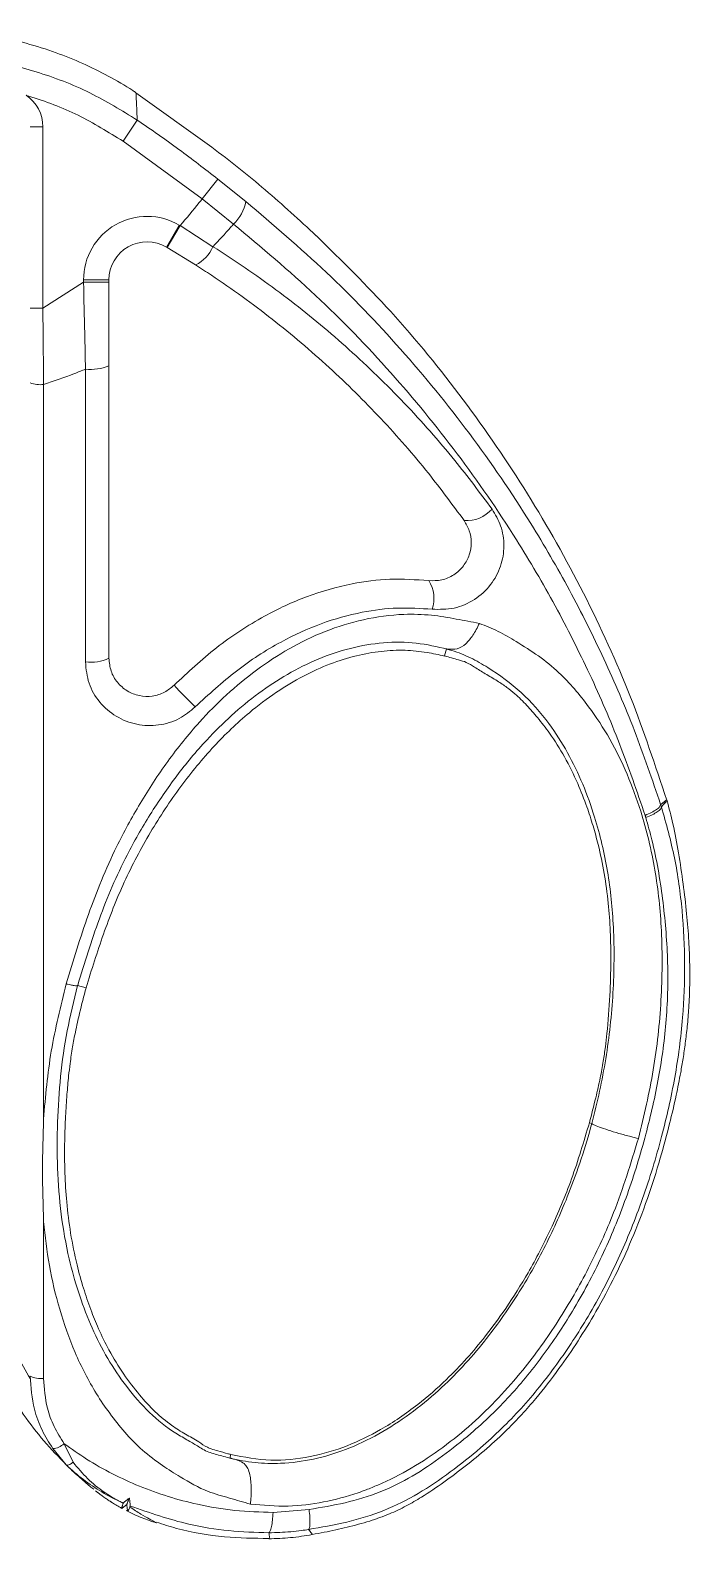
# Model space of a CAD drawing. Header units: millimetres. Extents: x 3069 to 3669, y 1489 to 1908.
# Drawn here: x 3642.9 to 3668.9, y 1704.4 to 1763.7 of the extents above; entities that cross this region are included whole.
import ezdxf

# ---------------------------------------------------------------- set-up
doc = ezdxf.new("R2010")
doc.units = ezdxf.units.MM
doc.layers.add('Detalles-Accesorios', color=1, linetype='Continuous', lineweight=13)

# ---------------------------------------------------------------- blocks, each defined once
blk = doc.blocks.new('Chingolo Banderola')
for p, q in [((23.95, 25.553), (20.957, 27.69)), ((16.8, 26.355), (17.3, 26.355)), ((17.3, 26.355), (17.3, 19.229)), ((21.016, 26.615), (20.459, 25.79)), ((23.565, 23.516), (20.459, 25.79)), ((24.184, 24.295), (23.565, 23.516)), ((24.184, 24.295), (25.284, 23.413)), ((24.799, 22.53), (23.565, 23.516)), ((22.668, 22.487), (22.161, 21.625)), ((22.189, 21.609), (22.697, 22.47)), ((22.697, 22.47), (22.668, 22.487)), ((23.991, 21.641), (22.697, 22.47)), ((22.189, 21.609), (22.161, 21.625)), ((22.189, 21.609), (23.31, 20.922)), ((17.3, 19.229), (18.9, 20.24)), ((18.9, 20.24), (18.9, 20.333)), ((18.9, 20.333), (19.9, 20.333)), ((18.9, 20.24), (19.9, 20.24)), ((19.9, 20.333), (19.9, 20.24)), ((16.8, 19.229), (17.3, 19.229)), ((19.9, 16.962), (19.9, 5.461)), ((33.179, 5.825), (33.106, 5.551)), ((41.819, -0.121), (41.606, -0.294)), ((41.819, -0.12), (41.819, -0.12)), ((41.857, -0.134), (41.846, -0.099)), ((18.669, -7.403), (18.671, -7.399)), ((18.671, -7.399), (18.669, -7.403)), ((18.669, -7.404), (18.999, -7.492)), ((38.898, -12.824), (38.801, -12.798)), ((38.898, -12.824), (38.898, -12.824)), ((17.326, -16.681), (17.326, -22.848)), ((18.133, -25.416), (18.491, -26.146)), ((18.214, -26.244), (17.691, -25.609)), ((24.657, -25.98), (24.694, -25.842)), ((20.463, -27.751), (20.462, -27.753)), ((20.721, -27.908), (20.725, -27.9)), ((26.354, -28.119), (27.774, -28.006))]:
    blk.add_line(p, q)
at = {"flags": 128}
for points in [[(20.407, -27.96), (20.481, -27.903), (20.599, -27.811)], [(20.599, -27.811), (20.62, -27.959), (20.637, -28.081)]]:
    blk.add_lwpolyline(points, dxfattribs=at)
for centre, radius, start, end in [((15.8, 26.355), 1.5, 0, 55.53821), ((23.605, 23.76), 1.715, 314.14874, 348.32668), ((21.4, 20.333), 2.5, 59.52546, 180), ((21.4, 20.333), 1.5, 59.52546, 180), ((22.668, 22.212), 1.441, 296.45171, 336.65009), ((19.189, 18.611), 1.796, 263.12675, 293.31316), ((17.192, 17.264), 1.049, 248.05458, 277.34626), ((33.956, 12.222), 1.354, 266.58651, 318.50368), ((31.374, 7.812), 1.31, 341.00221, 32.28373), ((19.188, 6.993), 1.689, 262.69866, 294.94293), ((40.508, 21.235), 24.68, 223.00861, 225.77523), ((17.193, -22.033), 0.826, 241.56881, 279.22101), ((17.649, -24.909), 0.701, 273.46156, 313.70609)]:
    blk.add_arc(centre, radius, start, end)
for points, knots in [([(20.959, 27.694), (20.919, 27.722), (20.573, 27.964), (19.877, 28.355), (18.875, 28.857), (17.795, 29.292), (16.652, 29.652), (15.453, 29.924), (14.253, 30.089), (13.346, 30.161), (12.841, 30.148), (12.735, 30.146)], [0, 0, 0, 0, 0.01695, 0.145544, 0.274341, 0.403299, 0.546047, 0.687109, 0.826195, 0.963441, 1, 1, 1, 1]), ([(12.673, 29.165), (13.402, 29.135), (14.877, 29.072), (17.059, 28.557), (19.144, 27.766), (20.403, 26.992), (21.016, 26.615)], [0, 0, 0, 0, 0.247083, 0.499677, 0.756611, 1, 1, 1, 1]), ([(20.459, 25.79), (19.878, 26.147), (18.703, 26.869), (17.377, 27.372), (16.68, 27.582), (16.649, 27.591)], [0, 0, 0, 0, 0.483184, 0.977136, 1, 1, 1, 1]), ([(20.962, 27.697), (20.962, 27.697), (20.961, 27.72), (20.964, 27.643), (20.974, 27.451), (20.99, 27.118), (21.007, 26.783), (21.016, 26.615)], [0, 0, 0, 0, 0.00012, 0.249616, 0.499113, 0.749556, 1, 1, 1, 1]), ([(21.016, 26.615), (21.565, 26.237), (22.643, 25.494), (23.677, 24.69), (24.184, 24.295)], [0, 0, 0, 0, 0.509324, 1, 1, 1, 1]), ([(28.053, 22.073), (27.393, 22.682), (26.071, 23.901), (24.656, 25.012), (23.95, 25.553)], [0, 0, 0, 0, 0.499305, 1, 1, 1, 1]), ([(22.697, 22.47), (22.953, 22.768), (23.248, 23.112), (23.528, 23.469), (23.565, 23.516)], [0, 0, 0, 0, 0.867434, 1, 1, 1, 1]), ([(25.284, 23.413), (26.358, 22.503), (28.505, 20.682), (31.435, 17.623), (34.131, 14.328), (36.311, 11.134), (38.04, 8.156), (39.4, 5.437), (40.611, 2.627), (41.273, 0.684), (41.604, -0.288)], [0, 0, 0, 0, 0.143229, 0.286468, 0.433786, 0.581106, 0.685085, 0.789062, 0.894532, 1, 1, 1, 1]), ([(24.799, 22.53), (24.761, 22.485), (24.498, 22.183), (24.224, 21.89), (23.991, 21.641)], [0, 0, 0, 0, 0.146642, 1, 1, 1, 1]), ([(40.993, -0.715), (40.67, 0.226), (40.023, 2.108), (38.832, 4.855), (37.481, 7.536), (35.771, 10.451), (33.646, 13.535), (31.006, 16.744), (28.082, 19.779), (25.893, 21.613), (24.799, 22.53)], [0, 0, 0, 0, 0.103807, 0.207615, 0.312948, 0.418282, 0.561688, 0.705094, 0.852551, 1, 1, 1, 1]), ([(41.841, -0.112), (41.392, 1.244), (40.472, 4.021), (38.622, 8.043), (36.425, 11.959), (33.88, 15.659), (31.113, 19.066), (29.054, 21.091), (28.062, 22.067)], [0, 0, 0, 0, 0.162282, 0.3322, 0.502118, 0.672036, 0.841954, 1, 1, 1, 1]), ([(23.991, 21.641), (24.206, 21.504), (25.262, 20.83), (27.088, 19.525), (29.389, 17.613), (31.54, 15.519), (33.412, 13.415), (34.491, 11.968), (34.97, 11.325)], [0, 0, 0, 0, 0.049913, 0.245137, 0.440371, 0.640282, 0.840198, 1, 1, 1, 1]), ([(33.876, 10.871), (33.414, 11.497), (32.39, 12.886), (30.622, 14.902), (28.575, 16.93), (26.348, 18.816), (24.554, 20.118), (23.517, 20.788), (23.31, 20.922)], [0, 0, 0, 0, 0.160184, 0.355428, 0.550665, 0.750457, 0.950234, 1, 1, 1, 1]), ([(18.9, 20.24), (18.916, 19.573), (18.944, 18.432), (18.966, 17.299), (18.974, 16.828)], [0, 0, 0, 0, 0.58483, 1, 1, 1, 1]), ([(19.9, 16.962), (19.9, 17.505), (19.9, 18.595), (19.9, 19.691), (19.9, 20.24)], [0, 0, 0, 0, 0.498821, 1, 1, 1, 1]), ([(17.3, 19.229), (17.303, 18.895), (17.314, 17.89), (17.321, 16.891), (17.326, 16.223)], [0, 0, 0, 0, 0.331902, 1, 1, 1, 1]), ([(18.974, 16.828), (18.831, 16.768), (18.292, 16.539), (17.735, 16.357), (17.326, 16.223)], [0, 0, 0, 0, 0.266581, 1, 1, 1, 1]), ([(18.973, 5.317), (18.973, 5.977), (18.973, 9.276), (18.973, 13.113), (18.974, 16.292), (18.974, 16.828)], [0, 0, 0, 0, 0.17205, 0.860252, 1, 1, 1, 1]), ([(17.326, 16.223), (17.326, 14.221), (17.326, 6.691), (17.327, -2.938), (17.326, -10.549), (17.326, -12.654)], [0, 0, 0, 0, 0.207698, 0.780928, 1, 1, 1, 1]), ([(34.97, 11.325), (35.098, 11.111), (35.359, 10.671), (35.478, 9.877), (35.347, 9.063), (34.943, 8.314), (34.299, 7.73), (33.483, 7.373), (32.902, 7.382), (32.612, 7.386)], [0, 0, 0, 0, 0.131104, 0.269241, 0.406702, 0.547963, 0.695586, 0.847804, 1, 1, 1, 1]), ([(32.481, 8.512), (32.652, 8.509), (32.992, 8.503), (33.476, 8.715), (33.861, 9.065), (34.101, 9.517), (34.178, 10.008), (34.104, 10.483), (33.951, 10.743), (33.876, 10.871)], [0, 0, 0, 0, 0.155129, 0.307581, 0.452838, 0.590793, 0.726216, 0.865193, 1, 1, 1, 1]), ([(22.461, 4.4), (23.003, 4.906), (24.099, 5.93), (25.871, 7.088), (27.674, 7.93), (29.344, 8.404), (30.969, 8.615), (31.973, 8.547), (32.481, 8.512)], [0, 0, 0, 0, 0.196751, 0.397635, 0.559825, 0.726112, 0.86144, 1, 1, 1, 1]), ([(18.221, -7.343), (18.496, -6.431), (19.048, -4.598), (20.023, -2.219), (21.11, -0.224), (22.19, 1.424), (23.333, 2.85), (24.511, 4.044), (25.688, 5.019), (26.983, 5.868), (28.394, 6.554), (29.918, 7.022), (31.336, 7.214), (32.562, 7.178), (33.546, 7.01), (34.169, 6.888), (34.472, 6.829)], [0, 0, 0, 0, 0.119139, 0.239169, 0.319796, 0.401498, 0.483549, 0.545999, 0.609047, 0.672593, 0.737769, 0.803919, 0.871694, 0.91787, 0.960114, 1, 1, 1, 1]), ([(32.612, 7.386), (32.161, 7.416), (31.248, 7.477), (29.773, 7.289), (28.222, 6.854), (26.548, 6.082), (24.863, 4.996), (23.821, 4.035), (23.294, 3.549)], [0, 0, 0, 0, 0.132923, 0.269042, 0.430502, 0.596351, 0.795818, 1, 1, 1, 1]), ([(34.472, 6.829), (34.39, 6.667), (34.234, 6.357), (33.936, 6.005), (33.615, 5.795), (33.351, 5.812), (33.219, 5.82)], [0, 0, 0, 0, 0.26032, 0.499974, 0.749929, 1, 1, 1, 1]), ([(34.472, 6.829), (34.723, 6.732), (35.226, 6.536), (35.985, 6.076), (36.806, 5.573), (37.806, 4.757), (38.744, 3.645), (39.632, 2.295), (40.307, 0.911), (40.935, -0.798), (41.427, -2.853), (41.687, -5.352), (41.657, -7.987), (41.374, -10.73), (40.944, -12.523), (40.729, -13.418)], [0, 0, 0, 0, 0.035579, 0.07131, 0.117647, 0.163884, 0.242561, 0.309652, 0.377016, 0.444231, 0.547071, 0.649955, 0.76653, 0.883441, 1, 1, 1, 1]), ([(33.22, 5.82), (32.812, 5.913), (31.986, 6.101), (30.697, 6.104), (29.392, 5.886), (28.121, 5.457), (26.912, 4.85), (25.773, 4.099), (24.712, 3.23), (23.624, 2.151), (22.543, 0.85), (21.501, -0.669), (20.437, -2.529), (19.471, -4.779), (18.938, -6.523), (18.67, -7.399)], [0, 0, 0, 0, 0.060496, 0.122427, 0.184561, 0.246547, 0.308851, 0.37102, 0.433828, 0.496579, 0.580434, 0.664793, 0.7485, 0.873697, 1, 1, 1, 1]), ([(18.999, -7.492), (19.219, -6.789), (19.659, -5.383), (20.467, -3.321), (21.496, -1.378), (22.679, 0.413), (23.976, 1.995), (25.255, 3.221), (26.452, 4.124), (27.521, 4.767), (28.576, 5.25), (29.605, 5.574), (30.592, 5.748), (31.527, 5.799), (32.362, 5.708), (32.877, 5.598), (33.107, 5.549)], [0, 0, 0, 0, 0.104953, 0.209649, 0.314767, 0.417335, 0.514699, 0.605481, 0.668779, 0.727801, 0.782712, 0.83358, 0.880874, 0.925108, 0.966412, 1, 1, 1, 1]), ([(19.9, 5.461), (19.917, 5.29), (19.951, 4.948), (20.215, 4.497), (20.603, 4.155), (21.088, 3.963), (21.604, 3.947), (22.091, 4.092), (22.341, 4.301), (22.461, 4.4)], [0, 0, 0, 0, 0.146433, 0.293213, 0.440246, 0.586274, 0.730219, 0.871613, 1, 1, 1, 1]), ([(33.106, 5.551), (33.289, 5.5), (33.572, 5.42), (33.98, 5.306), (34.313, 5.086), (34.72, 4.845), (35.153, 4.591), (35.543, 4.331), (35.938, 4.017), (36.339, 3.619), (36.791, 3.097), (37.305, 2.435), (37.85, 1.574), (38.328, 0.595), (38.686, -0.317), (38.948, -1.119), (39.186, -1.987), (39.398, -3.002), (39.553, -4.144), (39.633, -5.292), (39.653, -6.504), (39.611, -7.844), (39.528, -8.972), (39.431, -9.832), (39.345, -10.412), (39.221, -11.08), (39.04, -11.886), (38.886, -12.471), (38.801, -12.798)], [0, 0, 0, 0, 0.027077, 0.041973, 0.059831, 0.083383, 0.109466, 0.131176, 0.149986, 0.181223, 0.211423, 0.248138, 0.300349, 0.356113, 0.402834, 0.439674, 0.475998, 0.530819, 0.587022, 0.639815, 0.694469, 0.759372, 0.830552, 0.855323, 0.882512, 0.913884, 0.951933, 1, 1, 1, 1]), ([(33.179, 5.825), (33.18, 5.826), (33.182, 5.826), (33.198, 5.824), (33.212, 5.821), (33.22, 5.82)], [0, 0, 0, 0, 0.325494, 0.650966, 1, 1, 1, 1]), ([(38.898, -12.824), (38.898, -12.824), (39.124, -11.986), (39.489, -10.283), (39.769, -7.7), (39.794, -5.23), (39.559, -2.908), (39.115, -1.028), (38.557, 0.523), (37.964, 1.761), (37.178, 2.999), (36.159, 4.148), (35.058, 4.963), (34.129, 5.491), (33.58, 5.714), (33.25, 5.805), (33.179, 5.825), (33.179, 5.825)], [0, 0, 0, 0, 0.000003, 0.118236, 0.236825, 0.355077, 0.457241, 0.559364, 0.624398, 0.68957, 0.754481, 0.833843, 0.913141, 0.951389, 0.989499, 0.999997, 1, 1, 1, 1]), ([(23.294, 3.549), (23.093, 3.383), (22.67, 3.034), (21.851, 2.793), (20.981, 2.819), (20.163, 3.137), (19.506, 3.706), (19.059, 4.461), (19.002, 5.032), (18.973, 5.317)], [0, 0, 0, 0, 0.130319, 0.273727, 0.418872, 0.564879, 0.710693, 0.855509, 1, 1, 1, 1]), ([(41.633, -0.379), (41.82, -1.045), (42.195, -2.38), (42.475, -4.459), (42.573, -6.559), (42.495, -8.755), (42.194, -11.027), (41.654, -13.405), (40.928, -15.797), (39.971, -18.17), (38.834, -20.346), (37.549, -22.31), (36.149, -24.06), (34.711, -25.45), (33.339, -26.544), (32.085, -27.398), (30.722, -28.085), (29.258, -28.527), (28.253, -28.702), (27.75, -28.789)], [0, 0, 0, 0, 0.060053, 0.120418, 0.180886, 0.24108, 0.308642, 0.376259, 0.448566, 0.521005, 0.593231, 0.656549, 0.719996, 0.783151, 0.826279, 0.869435, 0.912334, 0.956109, 1, 1, 1, 1]), ([(27.894, -28.989), (28.053, -28.959), (28.513, -28.875), (29.27, -28.706), (30.129, -28.479), (30.91, -28.198), (31.589, -27.879), (32.605, -27.282), (33.956, -26.306), (35.469, -25.014), (36.67, -23.697), (37.584, -22.519), (38.367, -21.375), (39.112, -20.156), (39.822, -18.83), (40.501, -17.345), (41.089, -15.804), (41.577, -14.278), (41.942, -12.921), (42.204, -11.794), (42.375, -10.938), (42.492, -10.255), (42.579, -9.653), (42.656, -8.992), (42.719, -8.23), (42.753, -7.421), (42.753, -6.544), (42.715, -5.61), (42.629, -4.55), (42.495, -3.393), (42.316, -2.213), (42.117, -1.113), (41.935, -0.431), (41.854, -0.125)], [0, 0, 0, 0, 0.013677, 0.039494, 0.065529, 0.088727, 0.109436, 0.128857, 0.18821, 0.249942, 0.296634, 0.338489, 0.375779, 0.413739, 0.459151, 0.502729, 0.551579, 0.598398, 0.638004, 0.670314, 0.69604, 0.711776, 0.728873, 0.747454, 0.767932, 0.793483, 0.815808, 0.842071, 0.872344, 0.905699, 0.940374, 0.973252, 1, 1, 1, 1]), ([(41.604, -0.288), (41.7, -0.213), (41.842, -0.101), (41.825, -0.115), (41.819, -0.12)], [0, 0, 0, 0, 0.670531, 1, 1, 1, 1]), ([(41.604, -0.288), (41.604, -0.288), (41.607, -0.299), (41.614, -0.319), (41.624, -0.349), (41.63, -0.369), (41.633, -0.379), (41.633, -0.379)], [0, 0, 0, 0, 0.00061, 0.350088, 0.674767, 0.999447, 1, 1, 1, 1]), ([(41.632, -0.374), (41.72, -0.279), (41.853, -0.136), (41.837, -0.155), (41.832, -0.161)], [0, 0, 0, 0, 0.666066, 1, 1, 1, 1]), ([(41.832, -0.161), (41.837, -0.155), (41.854, -0.137), (41.721, -0.282), (41.633, -0.379)], [0, 0, 0, 0, 0.332931, 1, 1, 1, 1]), ([(27.774, -28.006), (28.248, -27.925), (29.194, -27.764), (30.571, -27.358), (31.852, -26.715), (33.03, -25.914), (34.332, -24.882), (35.708, -23.564), (37.053, -21.894), (38.294, -20.012), (39.397, -17.917), (40.328, -15.624), (41.034, -13.312), (41.558, -11.015), (41.871, -8.708), (41.917, -6.356), (41.71, -3.996), (41.396, -2.141), (41.105, -1.097), (41.023, -0.806)], [0, 0, 0, 0, 0.043199, 0.086282, 0.128392, 0.170771, 0.213127, 0.276283, 0.339736, 0.40306, 0.476057, 0.549276, 0.622361, 0.690612, 0.758804, 0.829887, 0.901203, 0.972366, 1, 1, 1, 1]), ([(41.023, -0.806), (41.02, -0.795), (41.013, -0.774), (41.003, -0.743), (40.996, -0.724), (40.993, -0.715)], [0, 0, 0, 0, 0.350056, 0.700641, 1, 1, 1, 1]), ([(17.326, -12.654), (17.405, -11.76), (17.563, -9.969), (18.001, -8.22), (18.221, -7.343)], [0, 0, 0, 0, 0.498882, 1, 1, 1, 1]), ([(18.669, -7.404), (18.521, -7.997), (18.227, -9.177), (17.976, -10.977), (17.863, -12.781), (17.854, -14.59), (17.991, -16.391), (18.28, -18.015), (18.68, -19.457), (19.152, -20.72), (19.741, -21.931), (20.478, -23.059), (21.346, -24.094), (22.106, -24.741), (22.652, -25.079), (22.897, -25.224), (23.188, -25.387), (23.488, -25.573), (23.824, -25.764), (24.287, -25.883), (24.645, -25.979), (24.831, -26.028)], [0, 0, 0, 0, 0.083386, 0.166058, 0.248815, 0.331997, 0.415464, 0.498348, 0.560573, 0.623308, 0.685872, 0.748224, 0.811403, 0.874246, 0.887915, 0.901483, 0.913982, 0.934884, 0.94827, 0.973087, 1, 1, 1, 1]), ([(24.694, -25.842), (24.656, -25.831), (24.483, -25.785), (24.226, -25.714), (23.957, -25.63), (23.696, -25.536), (23.383, -25.298), (22.899, -25.042), (22.309, -24.671), (21.692, -24.162), (21.07, -23.474), (20.449, -22.669), (19.917, -21.793), (19.499, -20.935), (19.169, -20.125), (18.884, -19.288), (18.608, -18.286), (18.38, -17.153), (18.228, -15.948), (18.155, -14.732), (18.15, -13.607), (18.187, -12.572), (18.243, -11.727), (18.304, -11.036), (18.376, -10.415), (18.463, -9.839), (18.587, -9.179), (18.761, -8.403), (18.912, -7.824), (18.999, -7.492)], [0, 0, 0, 0, 0.005625, 0.025437, 0.037952, 0.045699, 0.064825, 0.093317, 0.123556, 0.163783, 0.206758, 0.255123, 0.308269, 0.352257, 0.390705, 0.432669, 0.477887, 0.53855, 0.596929, 0.650496, 0.711824, 0.756854, 0.797813, 0.832212, 0.855595, 0.8869, 0.914889, 0.951218, 1, 1, 1, 1]), ([(18.221, -7.343), (18.223, -7.344), (18.239, -7.348), (18.295, -7.362), (18.404, -7.387), (18.536, -7.409), (18.639, -7.416), (18.66, -7.404), (18.67, -7.399)], [0, 0, 0, 0, 0.008008, 0.070477, 0.250645, 0.500991, 0.765563, 1, 1, 1, 1]), ([(17.326, -16.681), (17.307, -16.01), (17.27, -14.668), (17.307, -13.325), (17.326, -12.654)], [0, 0, 0, 0, 0.5, 1, 1, 1, 1]), ([(24.657, -25.98), (24.657, -25.98), (24.981, -26.063), (25.643, -26.181), (26.751, -26.216), (27.957, -26.056), (29.259, -25.663), (30.532, -25.055), (31.753, -24.264), (32.847, -23.368), (33.819, -22.403), (34.88, -21.168), (36.002, -19.588), (37.103, -17.637), (38.106, -15.387), (38.645, -13.757), (38.898, -12.824), (38.898, -12.824)], [0, 0, 0, 0, 0.000003, 0.048224, 0.096448, 0.15886, 0.221322, 0.28949, 0.358018, 0.426363, 0.488384, 0.550424, 0.654814, 0.759551, 0.86406, 0.999997, 1, 1, 1, 1]), ([(38.801, -12.798), (38.581, -13.54), (38.157, -14.968), (37.329, -16.933), (36.453, -18.631), (35.574, -20.033), (34.756, -21.149), (33.974, -22.081), (33.106, -22.988), (31.996, -23.96), (30.691, -24.846), (29.268, -25.543), (27.816, -25.973), (26.252, -26.139), (25.217, -25.942), (24.694, -25.842)], [0, 0, 0, 0, 0.110083, 0.211986, 0.303083, 0.381786, 0.447394, 0.499992, 0.554931, 0.625942, 0.709766, 0.77872, 0.850735, 0.924559, 1, 1, 1, 1]), ([(40.729, -13.418), (40.631, -13.394), (40.381, -13.333), (39.96, -13.218), (39.525, -13.087), (39.18, -12.969), (38.945, -12.874), (38.914, -12.841), (38.898, -12.824)], [0, 0, 0, 0, 0.118162, 0.300127, 0.475095, 0.650064, 0.825032, 1, 1, 1, 1]), ([(40.729, -13.418), (40.428, -14.397), (39.892, -16.138), (38.798, -18.527), (37.612, -20.607), (36.394, -22.298), (35.235, -23.627), (34.19, -24.65), (33.047, -25.581), (31.811, -26.398), (30.782, -26.923), (30.069, -27.213), (29.365, -27.468), (28.35, -27.737), (26.921, -27.919), (25.96, -27.837), (25.464, -27.795)], [0, 0, 0, 0, 0.134829, 0.239561, 0.34453, 0.449156, 0.512817, 0.576461, 0.64163, 0.706946, 0.772019, 0.794235, 0.809033, 0.871323, 0.933584, 1, 1, 1, 1]), ([(25.464, -27.795), (25.191, -27.714), (24.638, -27.549), (23.675, -27.293), (22.818, -26.802), (21.959, -26.257), (21.203, -25.69), (20.522, -24.982), (19.924, -24.234), (19.23, -23.212), (18.535, -21.853), (17.938, -20.153), (17.524, -18.426), (17.391, -17.26), (17.326, -16.681)], [0, 0, 0, 0, 0.057816, 0.117435, 0.201063, 0.256792, 0.324276, 0.391979, 0.45565, 0.518409, 0.641958, 0.763391, 0.882298, 1, 1, 1, 1]), ([(18.331, -26.36), (18.031, -26.055), (17.428, -25.442), (16.569, -24.349), (15.667, -22.972), (14.789, -21.273), (14.33, -19.973), (14.1, -19.319)], [0, 0, 0, 0, 0.154724, 0.310652, 0.501908, 0.74935, 1, 1, 1, 1]), ([(15.053, -19.015), (15.284, -19.677), (15.749, -21.012), (16.449, -22.24), (16.801, -22.859)], [0, 0, 0, 0, 0.4964, 1, 1, 1, 1]), ([(17.691, -25.609), (17.543, -25.369), (17.241, -24.883), (16.889, -23.926), (16.833, -23.197), (16.8, -22.759)], [0, 0, 0, 0, 0.279355, 0.566859, 1, 1, 1, 1]), ([(17.326, -22.848), (17.356, -23.243), (17.406, -23.893), (17.722, -24.755), (17.995, -25.193), (18.133, -25.416)], [0, 0, 0, 0, 0.432816, 0.71233, 1, 1, 1, 1]), ([(18.133, -25.416), (18.426, -25.622), (19.355, -26.276), (20.736, -26.972), (22.22, -27.509), (23.474, -27.84), (24.855, -28.074), (25.853, -28.104), (26.354, -28.119)], [0, 0, 0, 0, 0.121907, 0.386831, 0.523293, 0.659757, 0.828907, 1, 1, 1, 1]), ([(24.831, -26.028), (24.814, -26.023), (24.782, -26.015), (24.741, -26.003), (24.712, -25.995), (24.693, -25.99), (24.68, -25.987), (24.672, -25.984), (24.666, -25.983), (24.662, -25.981), (24.659, -25.981), (24.658, -25.98), (24.657, -25.98), (24.657, -25.98), (24.657, -25.98)], [0, 0, 0, 0, 0.295765, 0.53066, 0.6861, 0.789112, 0.857585, 0.903368, 0.93431, 0.961574, 0.977707, 0.988198, 0.996842, 1, 1, 1, 1]), ([(24.831, -26.028), (24.869, -26.039), (24.949, -26.062), (25.11, -26.121), (25.254, -26.22), (25.373, -26.4), (25.445, -26.617), (25.487, -26.888), (25.501, -27.18), (25.492, -27.492), (25.473, -27.695), (25.464, -27.795)], [0, 0, 0, 0, 0.049734, 0.105973, 0.250346, 0.361798, 0.500111, 0.620035, 0.749989, 0.877082, 1, 1, 1, 1]), ([(18.491, -26.146), (18.459, -26.168), (18.395, -26.212), (18.315, -26.25), (18.25, -26.265), (18.227, -26.251), (18.215, -26.245)], [0, 0, 0, 0, 0.248719, 0.498292, 0.74872, 1, 1, 1, 1]), ([(18.331, -26.36), (18.329, -26.359), (18.297, -26.328), (18.258, -26.289), (18.22, -26.25), (18.215, -26.244)], [0, 0, 0, 0, 0.046447, 0.854666, 1, 1, 1, 1]), ([(20.462, -27.753), (20.44, -27.743), (20.151, -27.613), (19.613, -27.33), (18.882, -26.837), (18.432, -26.452), (18.216, -26.245), (18.215, -26.245)], [0, 0, 0, 0, 0.02673, 0.352395, 0.67385, 0.999339, 1, 1, 1, 1]), ([(19.302, -27.211), (19.278, -27.192), (19.173, -27.109), (18.843, -26.838), (18.502, -26.52), (18.331, -26.36)], [0, 0, 0, 0, 0.128087, 0.564002, 1, 1, 1, 1]), ([(18.491, -26.146), (18.675, -26.368), (19.044, -26.811), (19.571, -27.234), (19.958, -27.484), (20.158, -27.598), (20.314, -27.68), (20.409, -27.726), (20.463, -27.751)], [0, 0, 0, 0, 0.326839, 0.653923, 0.789588, 0.873998, 0.928635, 1, 1, 1, 1]), ([(19.368, -27.267), (19.395, -27.288), (19.426, -27.313), (19.449, -27.331), (19.452, -27.333)], [0, 0, 0, 0, 0.860101, 1, 1, 1, 1]), ([(19.382, -27.277), (19.408, -27.298), (19.561, -27.42), (19.734, -27.54), (19.869, -27.632), (19.934, -27.675), (19.96, -27.692), (20, -27.718), (20.079, -27.769), (20.218, -27.854), (20.341, -27.923), (20.408, -27.959)], [0, 0, 0, 0, 0.099071, 0.580935, 0.821014, 0.865076, 0.888441, 0.89685, 0.909511, 0.951221, 1, 1, 1, 1]), ([(20.462, -27.753), (20.462, -27.753), (20.457, -27.763), (20.446, -27.793), (20.432, -27.834), (20.421, -27.874), (20.414, -27.904), (20.41, -27.926), (20.408, -27.942), (20.408, -27.953), (20.407, -27.959), (20.407, -27.961), (20.407, -27.96), (20.407, -27.96)], [0, 0, 0, 0, 0.001088, 0.059674, 0.176848, 0.294021, 0.411194, 0.528366, 0.645538, 0.762711, 0.879883, 0.997055, 1, 1, 1, 1]), ([(20.704, -27.552), (20.675, -27.575), (20.589, -27.642), (20.494, -27.72), (20.472, -27.742), (20.463, -27.751)], [0, 0, 0, 0, 0.21994, 0.649148, 1, 1, 1, 1]), ([(20.704, -27.552), (20.699, -27.564), (20.689, -27.587), (20.669, -27.638), (20.653, -27.676), (20.64, -27.71), (20.628, -27.738), (20.619, -27.761), (20.603, -27.799), (20.603, -27.8), (20.603, -27.8)], [0, 0, 0, 0, 0.09754, 0.186446, 0.274541, 0.36307, 0.452009, 0.541184, 0.630479, 1, 1, 1, 1]), ([(20.737, -27.868), (20.737, -27.853), (20.738, -27.83), (20.728, -27.738), (20.717, -27.654), (20.708, -27.586), (20.704, -27.552)], [0, 0, 0, 0, 0.401344, 0.605336, 0.800925, 1, 1, 1, 1]), ([(20.725, -27.9), (20.729, -27.89), (20.733, -27.879), (20.737, -27.868), (20.737, -27.868)], [0, 0, 0, 0, 0.96464, 1, 1, 1, 1]), ([(26.192, -28.917), (25.667, -28.901), (24.611, -28.869), (22.766, -28.573), (21.5, -28.133), (20.737, -27.868)], [0, 0, 0, 0, 0.28202, 0.567346, 1, 1, 1, 1]), ([(20.581, -28.049), (20.788, -28.15), (21.17, -28.339), (21.575, -28.468), (21.761, -28.528)], [0, 0, 0, 0, 0.542044, 1, 1, 1, 1]), ([(20.637, -28.081), (20.637, -28.081), (20.637, -28.081), (20.64, -28.077), (20.645, -28.069), (20.653, -28.056), (20.664, -28.037), (20.679, -28.007), (20.694, -27.975), (20.702, -27.956)], [0, 0, 0, 0, 0.08551, 0.230205, 0.3749, 0.519596, 0.664291, 0.808987, 1, 1, 1, 1]), ([(20.725, -27.9), (20.72, -27.911), (20.712, -27.931), (20.705, -27.949), (20.702, -27.956)], [0, 0, 0, 0, 0.561983, 1, 1, 1, 1]), ([(20.721, -27.908), (20.873, -28.005), (21.175, -28.199), (21.505, -28.389), (21.701, -28.498), (21.784, -28.542), (21.761, -28.529), (21.761, -28.529)], [0, 0, 0, 0, 0.247973, 0.495932, 0.747609, 0.999271, 1, 1, 1, 1]), ([(21.77, -28.5), (22.031, -28.586), (22.899, -28.871), (24.386, -29.111), (25.606, -29.135), (26.188, -29.147)], [0, 0, 0, 0, 0.18356, 0.611024, 1, 1, 1, 1]), ([(26.187, -29.157), (26.199, -29.147), (26.221, -29.126), (26.202, -28.987), (26.193, -28.917)], [0, 0, 0, 0, 0.499445, 1, 1, 1, 1]), ([(26.187, -29.157), (26.474, -29.147), (27.047, -29.129), (27.612, -29.037), (27.895, -28.991)], [0, 0, 0, 0, 0.500064, 1, 1, 1, 1]), ([(27.75, -28.789), (27.75, -28.789), (27.659, -28.804), (27.426, -28.838), (27.049, -28.88), (26.621, -28.909), (26.335, -28.916), (26.193, -28.917), (26.193, -28.917)], [0, 0, 0, 0, 0.000038, 0.176886, 0.451352, 0.725765, 0.999962, 1, 1, 1, 1]), ([(27.75, -28.789), (27.796, -28.848), (27.888, -28.965), (27.892, -28.982), (27.894, -28.99)], [0, 0, 0, 0, 0.503979, 1, 1, 1, 1])]:
    blk.add_open_spline(points, degree=3, knots=knots)
for points in [[(41.604, -0.288), (41.597, -0.316), (41.584, -0.372), (41.453, -0.483), (41.256, -0.601), (41.081, -0.677), (40.993, -0.715)], [(41.633, -0.379), (41.626, -0.407), (41.613, -0.463), (41.482, -0.574), (41.286, -0.692), (41.111, -0.768), (41.023, -0.806)], [(26.192, -28.917), (26.212, -28.901), (26.25, -28.868), (26.299, -28.688), (26.338, -28.435), (26.349, -28.224), (26.354, -28.119)], [(27.75, -28.789), (27.764, -28.771), (27.794, -28.735), (27.811, -28.558), (27.807, -28.311), (27.785, -28.108), (27.774, -28.006)]]:
    blk.add_open_spline(points, degree=3)

msp = doc.modelspace()

# ---------------------------------------------------------------- block references
at = {"layer": 'Detalles-Accesorios'}
msp.add_blockref('Chingolo Banderola', (3626.116, 1733.546), dxfattribs=at)

doc.saveas('drawing.dxf')
